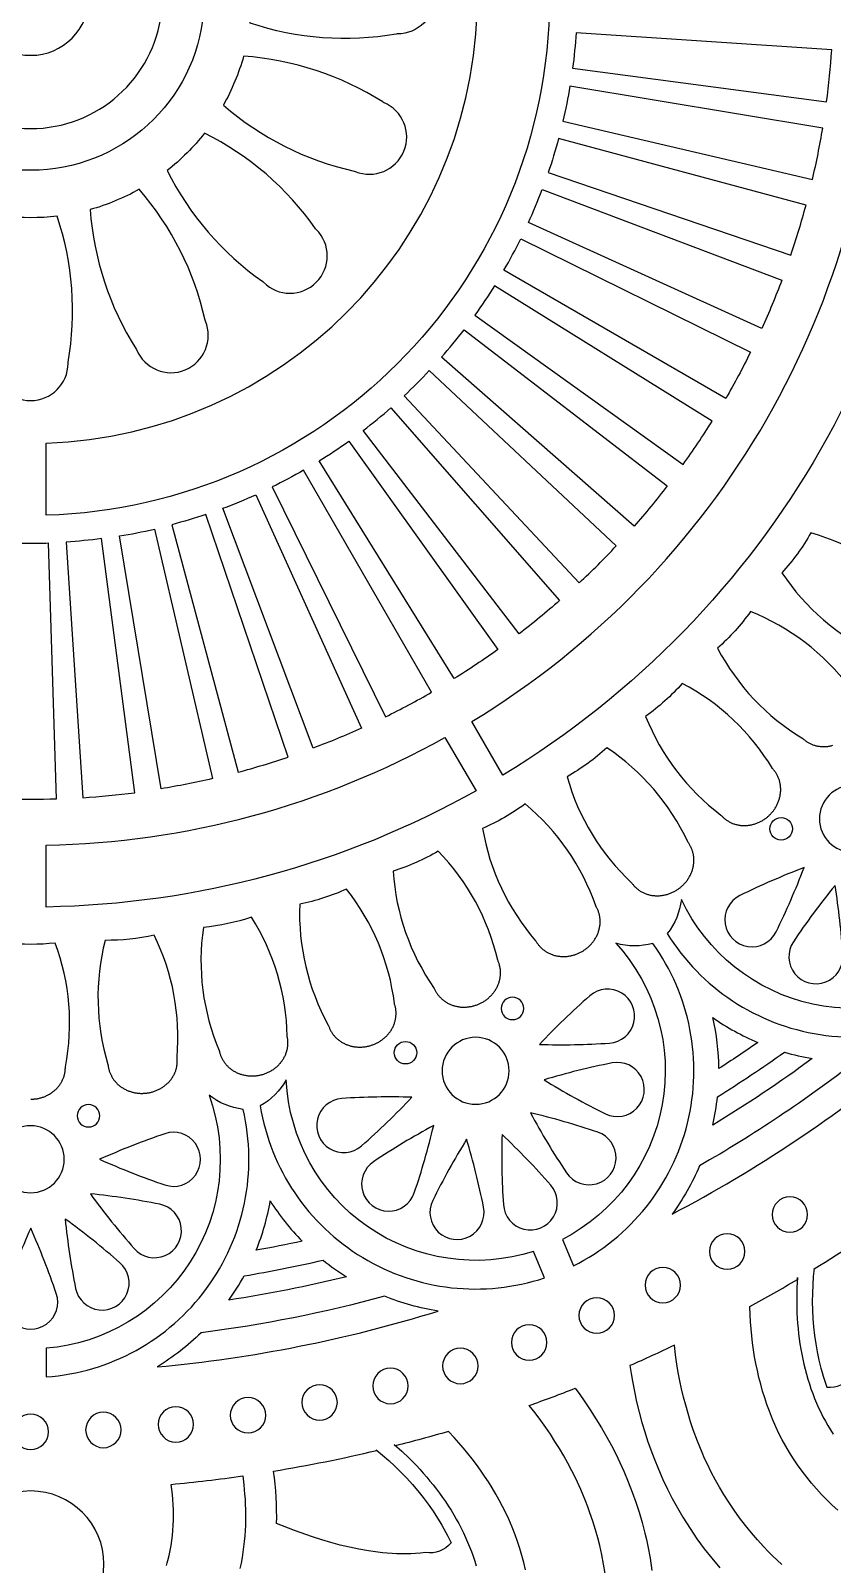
# Model space of a CAD drawing. Extents: x 101 to 1101, y 77 to 2048.
# Drawn here: x 600.8 to 858.1, y 559.7 to 1051.9 of the extents above; entities that cross this region are included whole.
import ezdxf

# ---------------------------------------------------------------- set-up
doc = ezdxf.new("R2010")
doc.units = 0
doc.layers.add('LAYER_01', color=1, linetype='CONTINUOUS')
doc.layers.add('LAYER_03', color=7, linetype='CONTINUOUS')

msp = doc.modelspace()

# ---------------------------------------------------------------- linework, layer by layer
at = {"layer": 'LAYER_01'}
for points in [[(718.48, 1050.81), (718.13, 1050.78, -0.124584), (671.27, 1054.28, 0.06011), (671.27, 1071.28, -0.124584), (718.13, 1074.79), (718.48, 1074.76, -1)], [(774.72, 1039.8), (856.23, 1029.03, 0.016275), (857.89, 1045.72), (775.85, 1051.16, -0.016275)], [(662.66, 1027.98, 0.124584), (704.61, 1006.81), (704.94, 1006.7, 1), (714.1, 1028.83), (713.8, 1028.99, 0.124584), (669.16, 1043.68, -0.06011)], [(771.64, 1022.87), (851.69, 1004.16, 0.016275), (854.98, 1020.6), (773.87, 1034.07, -0.016275)], [(644.63, 1006.97, 0.124584), (675.29, 971.36), (675.55, 971.13, 1), (692.49, 988.07), (692.27, 988.33, 0.124584), (656.65, 1018.99, -0.06011)], [(766.9, 1006.32), (844.74, 979.86, 0.016275), (849.62, 995.9), (770.22, 1017.24, -0.016275)], [(619.94, 994.46, 0.124584), (634.63, 949.83), (634.79, 949.52, 1), (656.92, 958.68), (656.82, 959.01, 0.124584), (635.64, 1000.96, -0.06011)], [(835.44, 956.35), (760.57, 990.32, 0.016275), (764.94, 1000.86), (841.87, 971.84, -0.016275)], [(592.34, 992.35, 0.124584), (588.84, 945.49), (588.87, 945.15, 1), (612.82, 945.15), (612.85, 945.49, 0.124584), (609.34, 992.35, -0.06011)], [(823.88, 933.87), (752.7, 975.01, 0.016275), (758.08, 985.07), (831.79, 948.65, -0.016275)], [(743.36, 960.55), (810.17, 912.63, 0.016275), (819.49, 926.56), (749.71, 970.04, -0.016275)], [(794.44, 892.83), (732.65, 947.07, 0.016275), (739.9, 955.89), (805.09, 905.79, -0.016275)], [(720.68, 934.71), (776.85, 874.67, 0.016275), (788.71, 886.52), (728.75, 942.77, -0.016275)], [(757.57, 858.33), (707.55, 923.58, 0.016275), (716.38, 930.81), (770.53, 868.96, -0.016275)], [(736.77, 843.95), (693.39, 913.79, 0.016275), (702.88, 920.13), (750.72, 853.26, -0.016275)], [(678.34, 905.44), (714.67, 831.68, 0.016275), (729.46, 839.57), (688.41, 910.81, -0.016275)], [(691.47, 821.64), (662.54, 898.6, 0.016275), (673.09, 902.96), (706.96, 828.04, -0.016275)], [(646.15, 893.34), (667.39, 813.91, 0.016275), (683.44, 818.77), (657.08, 896.65, -0.016275)], [(642.68, 808.59), (629.33, 889.71, 0.016275), (640.52, 891.93), (659.13, 811.85, -0.016275)], [(600.84, 887.39, 0.007971), (606.43, 887.47), (609.05, 805.3, -0.015943), (592.63, 805.3), (595.25, 887.47, 0.007971)], [(612.23, 887.76), (617.56, 805.71, 0.016275), (634.25, 807.34), (623.59, 888.87, -0.016275)], [(798.17, 831.81, 0.136609), (822.31, 800.14), (822.52, 799.94), (822.68, 799.77), (822.83, 799.61), (823, 799.45), (823.17, 799.29), (823.34, 799.14), (823.52, 798.98), (823.71, 798.83), (823.9, 798.69), (824.09, 798.55), (824.29, 798.41), (824.5, 798.28), (824.71, 798.15), (824.93, 798.03), (825.15, 797.91), (825.37, 797.79), (825.6, 797.69), (825.84, 797.58), (826.08, 797.48), (826.32, 797.39), (826.56, 797.31), (826.81, 797.23), (827.07, 797.15), (827.33, 797.09), (827.59, 797.03), (827.85, 796.97), (828.11, 796.93), (828.38, 796.89), (828.65, 796.85), (828.92, 796.83), (829.2, 796.81), (829.47, 796.79), (829.75, 796.79), (830.02, 796.79), (830.3, 796.8), (830.57, 796.82), (830.85, 796.84), (831.13, 796.87), (831.4, 796.91), (831.68, 796.95), (831.95, 797), (832.22, 797.06), (832.49, 797.12), (832.76, 797.19), (833.03, 797.27), (833.29, 797.35), (833.55, 797.44), (833.81, 797.54), (834.06, 797.64), (834.31, 797.74), (834.56, 797.85), (834.81, 797.97), (835.05, 798.09), (835.28, 798.22), (835.51, 798.35), (835.74, 798.48), (835.97, 798.62), (836.19, 798.76), (836.4, 798.91), (836.61, 799.06), (836.81, 799.21), (837.01, 799.37), (837.21, 799.53), (837.4, 799.69), (837.59, 799.85), (837.77, 800.02), (837.95, 800.19), (838.13, 800.37), (838.3, 800.55), (838.47, 800.74), (838.65, 800.93), (838.81, 801.13), (838.98, 801.33), (839.14, 801.54), (839.3, 801.75), (839.45, 801.97), (839.6, 802.19), (839.75, 802.42), (839.89, 802.65), (840.02, 802.88), (840.15, 803.12), (840.28, 803.36), (840.4, 803.61), (840.52, 803.86), (840.63, 804.11), (840.73, 804.37), (840.83, 804.63), (840.92, 804.89), (841.01, 805.16), (841.09, 805.42), (841.16, 805.69), (841.22, 805.96), (841.28, 806.23), (841.33, 806.5), (841.38, 806.78), (841.42, 807.05), (841.45, 807.33), (841.47, 807.6), (841.49, 807.88), (841.5, 808.15), (841.5, 808.42), (841.5, 808.69), (841.48, 808.96), (841.46, 809.23), (841.44, 809.5), (841.41, 809.76), (841.37, 810.03), (841.32, 810.29), (841.27, 810.54), (841.21, 810.8), (841.14, 811.05), (841.07, 811.3), (840.99, 811.54), (840.91, 811.78), (840.82, 812.02), (840.72, 812.25), (840.62, 812.48), (840.52, 812.7), (840.4, 812.92), (840.29, 813.13), (840.17, 813.34), (840.05, 813.55), (839.92, 813.75), (839.79, 813.94), (839.65, 814.13), (839.51, 814.32), (839.37, 814.5), (839.22, 814.67), (839.07, 814.84), (838.9, 815.07, 0.136609), (809.92, 842.39, -0.054757)], [(772.95, 812.45, 0.136609), (793.64, 778.42), (793.83, 778.21), (793.97, 778.02), (794.11, 777.85), (794.25, 777.67), (794.41, 777.49), (794.56, 777.32), (794.73, 777.15), (794.89, 776.99), (795.07, 776.82), (795.25, 776.66), (795.43, 776.5), (795.63, 776.35), (795.82, 776.2), (796.02, 776.05), (796.23, 775.91), (796.44, 775.78), (796.66, 775.64), (796.88, 775.52), (797.11, 775.39), (797.34, 775.28), (797.58, 775.17), (797.82, 775.06), (798.06, 774.96), (798.31, 774.87), (798.56, 774.78), (798.82, 774.7), (799.08, 774.63), (799.34, 774.56), (799.61, 774.5), (799.87, 774.44), (800.14, 774.39), (800.41, 774.35), (800.69, 774.32), (800.96, 774.29), (801.24, 774.27), (801.52, 774.26), (801.79, 774.25), (802.07, 774.25), (802.35, 774.26), (802.63, 774.28), (802.9, 774.3), (803.18, 774.33), (803.45, 774.36), (803.73, 774.41), (804, 774.45), (804.27, 774.51), (804.54, 774.57), (804.81, 774.64), (805.07, 774.71), (805.33, 774.79), (805.59, 774.87), (805.84, 774.96), (806.1, 775.06), (806.34, 775.16), (806.59, 775.27), (806.83, 775.38), (807.07, 775.49), (807.3, 775.61), (807.53, 775.73), (807.75, 775.86), (807.97, 775.99), (808.19, 776.12), (808.4, 776.26), (808.6, 776.4), (808.8, 776.54), (809, 776.69), (809.2, 776.84), (809.4, 777), (809.59, 777.17), (809.78, 777.33), (809.97, 777.51), (810.16, 777.69), (810.34, 777.87), (810.53, 778.06), (810.71, 778.26), (810.88, 778.46), (811.05, 778.66), (811.22, 778.87), (811.39, 779.09), (811.55, 779.31), (811.7, 779.53), (811.85, 779.76), (812, 779.99), (812.14, 780.23), (812.28, 780.47), (812.41, 780.71), (812.53, 780.96), (812.65, 781.21), (812.76, 781.46), (812.87, 781.72), (812.97, 781.98), (813.06, 782.24), (813.15, 782.5), (813.23, 782.77), (813.3, 783.04), (813.37, 783.31), (813.43, 783.58), (813.48, 783.85), (813.53, 784.12), (813.56, 784.39), (813.59, 784.66), (813.62, 784.93), (813.63, 785.2), (813.64, 785.47), (813.64, 785.74), (813.64, 786), (813.63, 786.27), (813.61, 786.53), (813.58, 786.8), (813.55, 787.05), (813.51, 787.31), (813.47, 787.56), (813.41, 787.82), (813.35, 788.06), (813.29, 788.31), (813.22, 788.55), (813.14, 788.78), (813.06, 789.02), (812.97, 789.25), (812.88, 789.47), (812.79, 789.69), (812.68, 789.91), (812.58, 790.12), (812.47, 790.33), (812.35, 790.53), (812.23, 790.73), (812.11, 790.92), (811.98, 791.11), (811.85, 791.3), (811.7, 791.55, 0.136609), (785.73, 821.74, -0.054757)], [(745.84, 795.83, 0.136609), (762.86, 759.83), (763.03, 759.59), (763.14, 759.4), (763.27, 759.2), (763.39, 759.01), (763.52, 758.82), (763.66, 758.64), (763.81, 758.45), (763.96, 758.27), (764.11, 758.09), (764.28, 757.91), (764.44, 757.73), (764.62, 757.56), (764.8, 757.39), (764.98, 757.22), (765.17, 757.06), (765.37, 756.9), (765.57, 756.75), (765.78, 756.6), (765.99, 756.45), (766.21, 756.31), (766.44, 756.18), (766.66, 756.05), (766.9, 755.92), (767.14, 755.8), (767.38, 755.69), (767.62, 755.58), (767.87, 755.48), (768.13, 755.39), (768.38, 755.3), (768.64, 755.22), (768.91, 755.14), (769.17, 755.07), (769.44, 755.01), (769.71, 754.95), (769.98, 754.91), (770.26, 754.86), (770.53, 754.83), (770.81, 754.8), (771.09, 754.78), (771.36, 754.77), (771.64, 754.76), (771.92, 754.76), (772.2, 754.77), (772.47, 754.78), (772.75, 754.8), (773.02, 754.82), (773.3, 754.86), (773.57, 754.9), (773.84, 754.94), (774.11, 754.99), (774.37, 755.05), (774.64, 755.11), (774.9, 755.18), (775.15, 755.25), (775.41, 755.33), (775.66, 755.42), (775.91, 755.51), (776.15, 755.6), (776.39, 755.7), (776.63, 755.8), (776.86, 755.91), (777.09, 756.02), (777.31, 756.13), (777.53, 756.25), (777.75, 756.37), (777.96, 756.5), (778.17, 756.63), (778.38, 756.77), (778.59, 756.91), (778.8, 757.06), (779.01, 757.21), (779.21, 757.37), (779.42, 757.53), (779.62, 757.7), (779.81, 757.88), (780.01, 758.06), (780.2, 758.24), (780.39, 758.44), (780.58, 758.63), (780.76, 758.83), (780.94, 759.04), (781.11, 759.25), (781.28, 759.47), (781.45, 759.69), (781.61, 759.91), (781.76, 760.14), (781.91, 760.37), (782.06, 760.61), (782.2, 760.85), (782.33, 761.1), (782.45, 761.34), (782.58, 761.59), (782.69, 761.85), (782.8, 762.1), (782.9, 762.36), (782.99, 762.62), (783.08, 762.88), (783.16, 763.15), (783.23, 763.41), (783.3, 763.68), (783.36, 763.94), (783.41, 764.21), (783.45, 764.48), (783.49, 764.74), (783.52, 765.01), (783.54, 765.28), (783.56, 765.54), (783.57, 765.81), (783.57, 766.07), (783.56, 766.33), (783.55, 766.59), (783.53, 766.85), (783.51, 767.1), (783.47, 767.35), (783.44, 767.6), (783.39, 767.85), (783.34, 768.09), (783.28, 768.33), (783.22, 768.57), (783.15, 768.8), (783.08, 769.03), (783, 769.26), (782.92, 769.48), (782.83, 769.7), (782.73, 769.91), (782.64, 770.12), (782.53, 770.33), (782.43, 770.53), (782.32, 770.73), (782.19, 770.99, 0.136609), (759.52, 803.74, -0.054757)], [(717.14, 782.14, 0.136609), (730.31, 744.55), (730.45, 744.3), (730.54, 744.09), (730.64, 743.89), (730.75, 743.69), (730.86, 743.48), (730.98, 743.28), (731.1, 743.08), (731.23, 742.88), (731.37, 742.69), (731.51, 742.49), (731.66, 742.3), (731.82, 742.11), (731.98, 741.92), (732.14, 741.74), (732.32, 741.56), (732.5, 741.38), (732.68, 741.21), (732.87, 741.03), (733.07, 740.87), (733.27, 740.71), (733.48, 740.55), (733.69, 740.39), (733.91, 740.25), (734.14, 740.1), (734.37, 739.97), (734.6, 739.83), (734.84, 739.71), (735.08, 739.59), (735.32, 739.47), (735.57, 739.36), (735.83, 739.26), (736.09, 739.16), (736.35, 739.07), (736.61, 738.99), (736.87, 738.91), (737.14, 738.84), (737.41, 738.78), (737.68, 738.72), (737.96, 738.67), (738.23, 738.63), (738.51, 738.59), (738.78, 738.56), (739.06, 738.54), (739.34, 738.52), (739.61, 738.52), (739.89, 738.51), (740.17, 738.52), (740.44, 738.53), (740.71, 738.54), (740.99, 738.57), (741.26, 738.6), (741.52, 738.63), (741.79, 738.67), (742.05, 738.72), (742.31, 738.77), (742.57, 738.83), (742.83, 738.89), (743.08, 738.96), (743.33, 739.03), (743.57, 739.11), (743.82, 739.19), (744.06, 739.28), (744.29, 739.37), (744.52, 739.46), (744.75, 739.56), (744.97, 739.66), (745.2, 739.77), (745.42, 739.89), (745.64, 740.01), (745.87, 740.13), (746.09, 740.26), (746.31, 740.4), (746.53, 740.54), (746.75, 740.69), (746.96, 740.84), (747.18, 741), (747.39, 741.16), (747.6, 741.33), (747.8, 741.51), (748, 741.69), (748.2, 741.88), (748.4, 742.07), (748.59, 742.27), (748.78, 742.47), (748.96, 742.68), (749.14, 742.89), (749.31, 743.1), (749.48, 743.32), (749.64, 743.55), (749.8, 743.78), (749.95, 744.01), (750.1, 744.25), (750.24, 744.49), (750.37, 744.73), (750.5, 744.98), (750.62, 745.23), (750.73, 745.48), (750.84, 745.73), (750.94, 745.99), (751.03, 746.24), (751.12, 746.5), (751.2, 746.76), (751.27, 747.02), (751.34, 747.29), (751.39, 747.55), (751.44, 747.81), (751.49, 748.07), (751.52, 748.33), (751.55, 748.59), (751.57, 748.85), (751.59, 749.11), (751.6, 749.37), (751.6, 749.63), (751.59, 749.88), (751.58, 750.13), (751.56, 750.38), (751.54, 750.63), (751.51, 750.88), (751.47, 751.12), (751.42, 751.36), (751.38, 751.59), (751.32, 751.83), (751.26, 752.06), (751.19, 752.28), (751.12, 752.51), (751.05, 752.72), (750.97, 752.94), (750.88, 753.15), (750.79, 753.36), (750.7, 753.63, 0.136609), (731.58, 788.57, -0.054757)], [(849.01, 783.31, 0.024062), (828.4, 774.32, 1.39346), (840.02, 762.7, 0.024062)], [(687.17, 771.52, 0.136609), (696.33, 732.76), (696.45, 732.5), (696.52, 732.28), (696.6, 732.07), (696.68, 731.86), (696.77, 731.64), (696.87, 731.43), (696.97, 731.22), (697.08, 731.01), (697.2, 730.8), (697.32, 730.59), (697.44, 730.38), (697.58, 730.18), (697.72, 729.97), (697.87, 729.77), (698.02, 729.57), (698.18, 729.38), (698.35, 729.19), (698.52, 729), (698.7, 728.81), (698.88, 728.63), (699.07, 728.45), (699.27, 728.27), (699.47, 728.1), (699.68, 727.94), (699.89, 727.78), (700.11, 727.62), (700.33, 727.47), (700.56, 727.32), (700.79, 727.18), (701.03, 727.05), (701.27, 726.92), (701.52, 726.8), (701.77, 726.68), (702.02, 726.57), (702.28, 726.47), (702.54, 726.37), (702.8, 726.28), (703.06, 726.19), (703.33, 726.11), (703.6, 726.04), (703.87, 725.98), (704.14, 725.92), (704.41, 725.87), (704.69, 725.82), (704.96, 725.79), (705.23, 725.75), (705.51, 725.73), (705.78, 725.71), (706.06, 725.7), (706.33, 725.69), (706.6, 725.69), (706.87, 725.7), (707.14, 725.71), (707.41, 725.73), (707.67, 725.76), (707.93, 725.79), (708.19, 725.82), (708.45, 725.86), (708.71, 725.91), (708.96, 725.96), (709.21, 726.02), (709.46, 726.08), (709.7, 726.15), (709.94, 726.21), (710.17, 726.29), (710.41, 726.37), (710.64, 726.45), (710.88, 726.54), (711.11, 726.64), (711.35, 726.74), (711.58, 726.85), (711.82, 726.96), (712.05, 727.08), (712.28, 727.2), (712.51, 727.33), (712.74, 727.47), (712.97, 727.61), (713.19, 727.76), (713.41, 727.91), (713.63, 728.07), (713.85, 728.23), (714.07, 728.4), (714.28, 728.58), (714.48, 728.76), (714.69, 728.95), (714.89, 729.14), (715.08, 729.34), (715.27, 729.54), (715.46, 729.74), (715.64, 729.96), (715.81, 730.17), (715.98, 730.39), (716.15, 730.62), (716.31, 730.84), (716.46, 731.07), (716.6, 731.31), (716.74, 731.55), (716.88, 731.79), (717, 732.03), (717.12, 732.28), (717.24, 732.53), (717.34, 732.78), (717.44, 733.03), (717.53, 733.28), (717.62, 733.54), (717.7, 733.79), (717.77, 734.05), (717.83, 734.31), (717.89, 734.56), (717.93, 734.82), (717.98, 735.07), (718.01, 735.33), (718.04, 735.58), (718.06, 735.84), (718.07, 736.09), (718.08, 736.34), (718.08, 736.59), (718.08, 736.84), (718.07, 737.08), (718.05, 737.32), (718.02, 737.56), (717.99, 737.8), (717.96, 738.04), (717.92, 738.27), (717.87, 738.5), (717.82, 738.72), (717.76, 738.94), (717.7, 739.16), (717.63, 739.38), (717.57, 739.66, 0.136609), (702.2, 776.41, -0.054757)], [(809.63, 773.03, -0.136866), (805.12, 762.1, 0.461775), (910.52, 746.03), (904, 752.55, -0.493474)], [(858.94, 777.58, 0.024062), (845.58, 759.49, 1.39346), (861.45, 755.23, 0.024062)], [(656.25, 764.09, 0.136609), (661.31, 724.59), (661.4, 724.31), (661.45, 724.09), (661.51, 723.87), (661.57, 723.65), (661.63, 723.43), (661.71, 723.21), (661.79, 722.99), (661.87, 722.76), (661.97, 722.54), (662.06, 722.32), (662.17, 722.1), (662.28, 721.89), (662.4, 721.67), (662.53, 721.45), (662.66, 721.24), (662.8, 721.03), (662.94, 720.82), (663.09, 720.61), (663.25, 720.41), (663.42, 720.21), (663.59, 720.01), (663.76, 719.82), (663.95, 719.63), (664.13, 719.44), (664.33, 719.26), (664.53, 719.08), (664.74, 718.91), (664.95, 718.74), (665.17, 718.57), (665.39, 718.42), (665.61, 718.26), (665.85, 718.11), (666.08, 717.97), (666.32, 717.84), (666.57, 717.71), (666.81, 717.58), (667.06, 717.46), (667.32, 717.35), (667.58, 717.25), (667.84, 717.15), (668.1, 717.05), (668.36, 716.97), (668.63, 716.89), (668.89, 716.82), (669.16, 716.75), (669.43, 716.69), (669.7, 716.64), (669.97, 716.59), (670.24, 716.55), (670.51, 716.51), (670.78, 716.49), (671.05, 716.47), (671.32, 716.45), (671.59, 716.44), (671.86, 716.44), (672.12, 716.44), (672.38, 716.45), (672.65, 716.46), (672.9, 716.48), (673.16, 716.51), (673.41, 716.54), (673.67, 716.57), (673.91, 716.61), (674.16, 716.65), (674.4, 716.7), (674.64, 716.76), (674.88, 716.82), (675.13, 716.88), (675.37, 716.95), (675.62, 717.03), (675.86, 717.11), (676.1, 717.2), (676.35, 717.29), (676.59, 717.39), (676.83, 717.5), (677.08, 717.61), (677.32, 717.72), (677.56, 717.85), (677.79, 717.98), (678.03, 718.11), (678.26, 718.25), (678.49, 718.4), (678.72, 718.55), (678.95, 718.71), (679.17, 718.88), (679.39, 719.05), (679.6, 719.22), (679.81, 719.4), (680.02, 719.59), (680.22, 719.78), (680.42, 719.98), (680.61, 720.18), (680.79, 720.38), (680.98, 720.59), (681.15, 720.81), (681.32, 721.02), (681.49, 721.25), (681.64, 721.47), (681.79, 721.7), (681.94, 721.93), (682.08, 722.17), (682.21, 722.41), (682.33, 722.65), (682.45, 722.89), (682.56, 723.13), (682.67, 723.38), (682.76, 723.63), (682.85, 723.88), (682.94, 724.13), (683.01, 724.38), (683.08, 724.63), (683.14, 724.88), (683.2, 725.13), (683.24, 725.38), (683.28, 725.63), (683.32, 725.87), (683.34, 726.12), (683.36, 726.37), (683.38, 726.61), (683.39, 726.86), (683.39, 727.1), (683.38, 727.34), (683.37, 727.57), (683.35, 727.81), (683.33, 728.04), (683.3, 728.27), (683.27, 728.5), (683.23, 728.72), (683.18, 728.94), (683.15, 729.23, 0.136609), (671.71, 767.38, -0.054757)], [(624.72, 759.94, 0.136609), (625.63, 720.12), (625.69, 719.83), (625.72, 719.61), (625.75, 719.39), (625.78, 719.16), (625.83, 718.93), (625.88, 718.7), (625.94, 718.48), (626, 718.25), (626.07, 718.02), (626.14, 717.79), (626.22, 717.56), (626.31, 717.33), (626.41, 717.1), (626.51, 716.88), (626.62, 716.65), (626.73, 716.43), (626.86, 716.2), (626.99, 715.98), (627.12, 715.76), (627.26, 715.55), (627.41, 715.33), (627.57, 715.12), (627.73, 714.91), (627.9, 714.71), (628.07, 714.5), (628.26, 714.31), (628.44, 714.11), (628.64, 713.92), (628.83, 713.74), (629.04, 713.56), (629.25, 713.38), (629.46, 713.21), (629.68, 713.04), (629.91, 712.88), (630.14, 712.73), (630.37, 712.58), (630.61, 712.43), (630.85, 712.3), (631.09, 712.16), (631.34, 712.04), (631.59, 711.92), (631.84, 711.8), (632.1, 711.7), (632.36, 711.6), (632.62, 711.5), (632.88, 711.42), (633.14, 711.33), (633.41, 711.26), (633.67, 711.19), (633.94, 711.13), (634.2, 711.07), (634.47, 711.02), (634.74, 710.98), (635, 710.94), (635.26, 710.91), (635.53, 710.89), (635.79, 710.87), (636.05, 710.85), (636.31, 710.85), (636.57, 710.84), (636.82, 710.85), (637.08, 710.86), (637.33, 710.87), (637.58, 710.89), (637.82, 710.91), (638.07, 710.94), (638.32, 710.97), (638.56, 711.01), (638.81, 711.06), (639.06, 711.11), (639.32, 711.16), (639.57, 711.22), (639.82, 711.29), (640.07, 711.36), (640.33, 711.44), (640.58, 711.53), (640.83, 711.62), (641.08, 711.72), (641.33, 711.82), (641.58, 711.93), (641.83, 712.05), (642.07, 712.17), (642.31, 712.3), (642.55, 712.43), (642.79, 712.57), (643.03, 712.72), (643.26, 712.87), (643.49, 713.03), (643.71, 713.19), (643.93, 713.36), (644.15, 713.54), (644.36, 713.72), (644.57, 713.9), (644.77, 714.09), (644.97, 714.28), (645.16, 714.48), (645.34, 714.69), (645.52, 714.9), (645.7, 715.11), (645.87, 715.32), (646.03, 715.54), (646.18, 715.77), (646.33, 715.99), (646.48, 716.22), (646.61, 716.45), (646.74, 716.69), (646.86, 716.92), (646.98, 717.16), (647.09, 717.4), (647.19, 717.64), (647.28, 717.88), (647.37, 718.12), (647.45, 718.37), (647.52, 718.61), (647.59, 718.85), (647.65, 719.1), (647.7, 719.34), (647.75, 719.58), (647.79, 719.83), (647.82, 720.07), (647.85, 720.31), (647.87, 720.55), (647.88, 720.78), (647.89, 721.02), (647.89, 721.25), (647.88, 721.48), (647.87, 721.71), (647.86, 721.94), (647.84, 722.16), (647.83, 722.46, 0.136609), (640.44, 761.59, -0.054757)], [(800.46, 758.98, -0.136866), (788.64, 759.01, -0.493474), (771.44, 663.97), (774.97, 655.46, 0.461775)], [(764.07, 726.55, 0.024062), (786.55, 726.97, 1.39346), (780.26, 742.15, 0.024062)], [(834.15, 727.15, -0.009198), (821.64, 718.79, 0.052907), (819.76, 735.15, 0.052907)], [(851.64, 722.03, -0.022725), (819.68, 700.67, 0.029452), (821.2, 709.73, 0.015532), (842.69, 724.09, 0.029452)], [(765.56, 715.19, 0.024062), (785.25, 704.31, 1.39346), (787.39, 720.6, 0.024062)], [(865.34, 720.94, -0.034747), (815.45, 687.6, -0.057397), (806.64, 672.07, 0.052173), (883.06, 723.13, -0.057397)], [(682.85, 715.19, -0.136866), (674.51, 706.81, 0.461775), (765.73, 651.64), (762.2, 660.15, -0.493474)], [(669.01, 705.72, -0.136866), (658.09, 710.26, -0.493474), (605.84, 629.04), (605.84, 619.83, 0.461775)], [(723.17, 709.61, 0.024062), (700.69, 709.19, 1.39346), (706.98, 694.01, 0.024062)], [(761.18, 704.61, 0.024062), (772.79, 685.34, 1.39346), (782.79, 698.38, 0.024062)], [(730.15, 700.52, 0.024062), (710.88, 688.91, 1.39346), (723.92, 678.91, 0.024062)], [(622.97, 689.68, 0.024062), (643.91, 681.46, 1.39346), (643.91, 697.9, 0.024062)], [(740.73, 696.14, 0.024062), (729.85, 676.45, 1.39346), (746.15, 674.31, 0.024062)], [(752.09, 697.63, 0.024062), (752.51, 675.15, 1.39346), (767.69, 681.44, 0.024062)], [(620.01, 678.61, 0.024062), (634.03, 661.03, 1.39346), (642.25, 675.26, 0.024062)], [(687.95, 663.41, -0.009198), (673.2, 660.48, 0.052907), (677.71, 676.31, 0.052907)], [(611.91, 670.51, 0.024062), (615.26, 648.27, 1.39346), (629.49, 656.49, 0.024062)], [(592.62, 646.61, 1.39346), (609.06, 646.61, 0.024062), (600.84, 667.55, 0.024062)], [(702.15, 651.99, -0.022725), (664.45, 644.49, 0.029452), (669.32, 652.28, 0.015532), (694.67, 657.32, 0.029452)], [(714.38, 645.74, -0.034747), (655.54, 634.03, -0.057397), (641.45, 623.06, 0.052173), (731.59, 640.99, -0.057397)], [(711.88, 596.27), (711.65, 596.45), (713.71, 594.77), (715.72, 593.03), (717.7, 591.21), (719.63, 589.33), (721.51, 587.38), (723.33, 585.37), (725.09, 583.3), (726.78, 581.18), (728.4, 579.02), (729.94, 576.79), (731.41, 574.53), (732.11, 573.39), (732.79, 572.23), (733.44, 571.06), (734.07, 569.89), (734.68, 568.7), (735.71, 566.57, -0.257322), (727.56, 563.47), (725.88, 563.29), (724.37, 563.18), (722.86, 563.1), (721.34, 563.07), (719.82, 563.07), (718.31, 563.1), (716.79, 563.17), (715.27, 563.27), (713.75, 563.41), (712.23, 563.58), (710.72, 563.78), (709.2, 564), (706.18, 564.54), (703.17, 565.18), (700.17, 565.91), (697.19, 566.72), (694.22, 567.61), (691.28, 568.56), (685.46, 570.6), (679.74, 572.77, 0.041587), (678.76, 589.61), (678.76, 589.61, 0.017616)]]:
    msp.add_lwpolyline(points, format="xyb", close=True, dxfattribs=at)
for points in [[(885.2, 869.98, 0.136609), (851.17, 890.68, -0.054757), (841.88, 877.89, 0.136609), (872.07, 851.92)], [(863.49, 841.32, 0.136609), (831.81, 865.45, -0.054757), (821.23, 853.71, 0.136609), (848.55, 824.72), (848.78, 824.55), (848.95, 824.4), (849.13, 824.25), (849.31, 824.11), (849.49, 823.97), (849.68, 823.84), (849.87, 823.7), (850.07, 823.58), (850.28, 823.45), (850.49, 823.33), (850.7, 823.22), (850.92, 823.11), (851.14, 823), (851.37, 822.9), (851.6, 822.81), (851.84, 822.72), (852.08, 822.63), (852.32, 822.55), (852.57, 822.48), (852.82, 822.42), (853.08, 822.36), (853.33, 822.3), (853.59, 822.26), (853.86, 822.22), (854.12, 822.18), (854.39, 822.16), (854.66, 822.14), (854.93, 822.13), (855.2, 822.12), (855.47, 822.12), (855.75, 822.13), (856.02, 822.15), (856.3, 822.17), (856.57, 822.2), (856.84, 822.24), (857.12, 822.29), (857.39, 822.34), (857.66, 822.4), (857.93, 822.46), (858.2, 822.54)], [(600.84, 708.97), (601.09, 708.97), (601.34, 708.98), (601.59, 709), (601.84, 709.01), (602.1, 709.04), (602.35, 709.07), (602.61, 709.1), (602.87, 709.14), (603.13, 709.19), (603.38, 709.24), (603.64, 709.3), (603.9, 709.36), (604.16, 709.43), (604.42, 709.51), (604.68, 709.59), (604.94, 709.68), (605.2, 709.78), (605.45, 709.88), (605.7, 709.99), (605.95, 710.11), (606.2, 710.23), (606.45, 710.35), (606.69, 710.49), (606.93, 710.63), (607.17, 710.77), (607.4, 710.92), (607.63, 711.08), (607.86, 711.24), (608.08, 711.41), (608.3, 711.58), (608.51, 711.76), (608.71, 711.94), (608.92, 712.13), (609.11, 712.32), (609.3, 712.52), (609.49, 712.72), (609.66, 712.93), (609.84, 713.14), (610, 713.35), (610.16, 713.57), (610.31, 713.78), (610.46, 714.01), (610.6, 714.23), (610.73, 714.46), (610.86, 714.69), (610.98, 714.92), (611.09, 715.15), (611.19, 715.38), (611.29, 715.62), (611.38, 715.85), (611.47, 716.09), (611.55, 716.32), (611.62, 716.56), (611.68, 716.8), (611.74, 717.03), (611.79, 717.27), (611.83, 717.51), (611.87, 717.74), (611.9, 717.97), (611.93, 718.2), (611.95, 718.43), (611.96, 718.66), (611.97, 718.89), (611.98, 719.12), (612, 719.41, 0.136609), (608.74, 759.1, -0.054769), (592.94, 759.1, 0.136609)], [(880.33, 673.1, -0.017616), (852.2, 654.39), (852.23, 654.68), (851.96, 652.04), (851.77, 649.38), (851.66, 646.69), (851.63, 644), (851.68, 641.3), (851.81, 638.59), (852.03, 635.89), (852.33, 633.19), (852.72, 630.51), (853.2, 627.85), (853.76, 625.22), (854.08, 623.91), (854.42, 622.61), (854.78, 621.32), (855.16, 620.05), (855.56, 618.78), (856.35, 616.54, 0.257322), (864.3, 620.11)], [(859.81, 577.12), (858.05, 578.73), (856.33, 580.39), (854.64, 582.12), (853, 583.89), (851.39, 585.74), (849.84, 587.63), (848.34, 589.59), (846.89, 591.6), (845.56, 593.59), (844.28, 595.62), (843.11, 597.63), (842, 599.67), (840.95, 601.74), (839.95, 603.85), (838.88, 606.31), (837.89, 608.81), (837.1, 610.95), (836.37, 613.12), (835.7, 615.3), (835.08, 617.5), (834.52, 619.69), (834.01, 621.89), (833.55, 624.11), (833.14, 626.34), (832.78, 628.56), (832.47, 630.79), (832.21, 633.03), (832, 635.27), (831.84, 637.51), (831.72, 639.74), (831.64, 642.43, 0.009156), (846.88, 651.16), (846.92, 651.78), (846.72, 648.53), (846.63, 645.25), (846.63, 643.61), (846.66, 641.96), (846.71, 640.31), (846.8, 638.66), (846.91, 637.02), (847.05, 635.37), (847.23, 633.72), (847.43, 632.08), (847.67, 630.44), (847.93, 628.8), (848.23, 627.18), (848.56, 625.56), (848.92, 623.94), (849.32, 622.34), (849.74, 620.75), (850.2, 619.17), (850.69, 617.6), (851.21, 616.04), (851.77, 614.5), (852.36, 612.98), (852.99, 611.47), (853.65, 609.98), (854.34, 608.5), (855.07, 607.05), (855.83, 605.62), (856.63, 604.21), (857.46, 602.82), (858.33, 601.46)], [(841.81, 559.69), (840.35, 561.06), (838.91, 562.46), (837.49, 563.88), (836.11, 565.33), (834.08, 567.55), (832.12, 569.81), (830.19, 572.18), (828.32, 574.61), (826.53, 577.09), (824.81, 579.63), (823.2, 582.17), (821.86, 584.43), (820.57, 586.73), (819.23, 589.28), (817.96, 591.87), (817.1, 593.71), (816.28, 595.57), (815.52, 597.38), (814.8, 599.2), (813.44, 602.89), (812.57, 605.49), (811.76, 608.11), (811.01, 610.74), (810.32, 613.4), (809.7, 616.01), (809.15, 618.64), (808.65, 621.27), (808.2, 623.92), (807.76, 626.96), (807.39, 630, -0.008194), (793.1, 623.47), (793.48, 621), (793.9, 618.54), (794.54, 615.17), (795.27, 611.82), (796.09, 608.49), (796.98, 605.19), (797.85, 602.26), (798.79, 599.36), (799.8, 596.48), (800.87, 593.63), (802.25, 590.24), (803.72, 586.9), (805.17, 583.86), (806.7, 580.85), (808.36, 577.81), (810.12, 574.82), (811.24, 573), (812.4, 571.21), (814.64, 567.93), (816.99, 564.73), (819.41, 561.64), (821.94, 558.64)], [(785.18, 556.74), (784.69, 559.76), (784.11, 562.77), (783.45, 565.71), (782.8, 568.26), (782.09, 570.79), (781.23, 573.54), (780.3, 576.27), (779.6, 578.18), (778.87, 580.07), (778.13, 581.89), (777.35, 583.69), (775.71, 587.26), (774.48, 589.71), (773.2, 592.14), (771.87, 594.53), (770.48, 596.9), (769.07, 599.18), (767.6, 601.43), (766.09, 603.65), (764.54, 605.83), (762.7, 608.29), (760.81, 610.7, 0.008194), (775.53, 616.19), (777.01, 614.18), (778.46, 612.14), (780.38, 609.31), (782.23, 606.42), (784.01, 603.49), (785.71, 600.52), (787.17, 597.84), (788.56, 595.12), (789.88, 592.37), (791.14, 589.6), (792.56, 586.23), (793.88, 582.83), (795.01, 579.65), (796.05, 576.44), (797.02, 573.12), (797.9, 569.76), (798.39, 567.68), (798.84, 565.59), (799.58, 561.69), (800.18, 557.77)], [(759.57, 557.97), (759.03, 560.31), (758.44, 562.56), (757.78, 564.79), (757.06, 567), (756.28, 569.19), (755.29, 571.69), (754.23, 574.16), (753.27, 576.23), (752.25, 578.27), (751.19, 580.29), (750.07, 582.28), (748.92, 584.23), (747.72, 586.15), (746.48, 588.05), (745.19, 589.91), (743.87, 591.74), (742.51, 593.53), (741.11, 595.3), (739.68, 597.03), (738.22, 598.73), (736.72, 600.39), (734.87, 602.35, -0.009156), (717.92, 597.75), (717.46, 598.15), (719.9, 595.99), (722.28, 593.74), (723.44, 592.58), (724.59, 591.4), (725.71, 590.2), (726.82, 588.97), (727.91, 587.72), (728.97, 586.45), (730.01, 585.17), (731.03, 583.86), (732.02, 582.53), (732.99, 581.19), (733.93, 579.83), (734.84, 578.45), (735.73, 577.06), (736.58, 575.64), (737.41, 574.22), (738.2, 572.78), (738.96, 571.32), (739.69, 569.85), (740.39, 568.37), (741.05, 566.87), (741.67, 565.36), (742.26, 563.84), (742.81, 562.31), (743.33, 560.77), (743.8, 559.21)], [(644.38, 559.38), (644.62, 560.16), (644.84, 560.94), (645.24, 562.52), (645.58, 564.11), (645.88, 565.72), (646.13, 567.34), (646.33, 568.97), (646.48, 570.61), (646.58, 572.25), (646.64, 573.9), (646.65, 575.55), (646.63, 577.19), (646.56, 578.84), (646.45, 580.48), (646.31, 582.12), (646.13, 583.74), (645.91, 585.36, 0.012057), (668.87, 588.09), (669.23, 585.18), (669.5, 582.26), (669.62, 580.6), (669.7, 578.94), (669.75, 577.28), (669.77, 575.62), (669.76, 573.93), (669.72, 572.24), (669.64, 570.53), (669.52, 568.82), (669.37, 567.08), (669.18, 565.34), (668.95, 563.61), (668.68, 561.89), (668.36, 560.12), (668, 558.36)]]:
    msp.add_lwpolyline(points, format="xyb", dxfattribs=at)
at = {"layer": 'LAYER_01', "extrusion": (0, 0, -1)}
for centre, radius in [((-600.84, 1062.78), 18.82), ((-864.66, 798.96), 10.75), ((-755.42, 738.11), 3.61), ((-743.62, 718.08), 10.75), ((-619.41, 703.67), 3.61), ((-600.84, 689.68), 10.75), ((-844.45, 671.95), 5.69), ((-824.34, 660.11), 5.69), ((-803.66, 649.31), 5.69), ((-782.46, 639.57), 5.69), ((-760.79, 630.91), 5.69), ((-738.71, 623.36), 5.69), ((-716.28, 616.94), 5.69), ((-693.55, 611.67), 5.69), ((-647.43, 604.61), 5.69), ((-670.58, 607.55), 5.69), ((-600.84, 602.24), 5.69), ((-624.17, 602.83), 5.69), ((-600.84, 559.73), 23.52)]:
    msp.add_circle(centre, radius, dxfattribs=at)
at = {"layer": 'LAYER_01'}
for centre in [(841.64, 795.72), (721.11, 723.9)]:
    msp.add_circle(centre, 3.61, dxfattribs=at)
at = {"layer": 'LAYER_03'}
for points in [[(642.88, 1057.78), (656.33, 1057.78, -0.913948), (545.35, 1057.78), (558.8, 1057.78, 0.888113)], [(744.09, 1057.78), (767.24, 1057.78, -0.396725), (605.84, 896.38), (605.84, 919.53, 0.393921)], [(752.39, 812.99), (742.39, 830.13, 0.256896), (873.13, 1057.78), (892.97, 1057.78, -0.257561)], [(605.84, 770.65), (605.84, 790.5, 0.123502), (733.76, 825.09), (743.76, 807.95, -0.124135)]]:
    msp.add_lwpolyline(points, format="xyb", close=True, dxfattribs=at)

doc.saveas('drawing.dxf')
